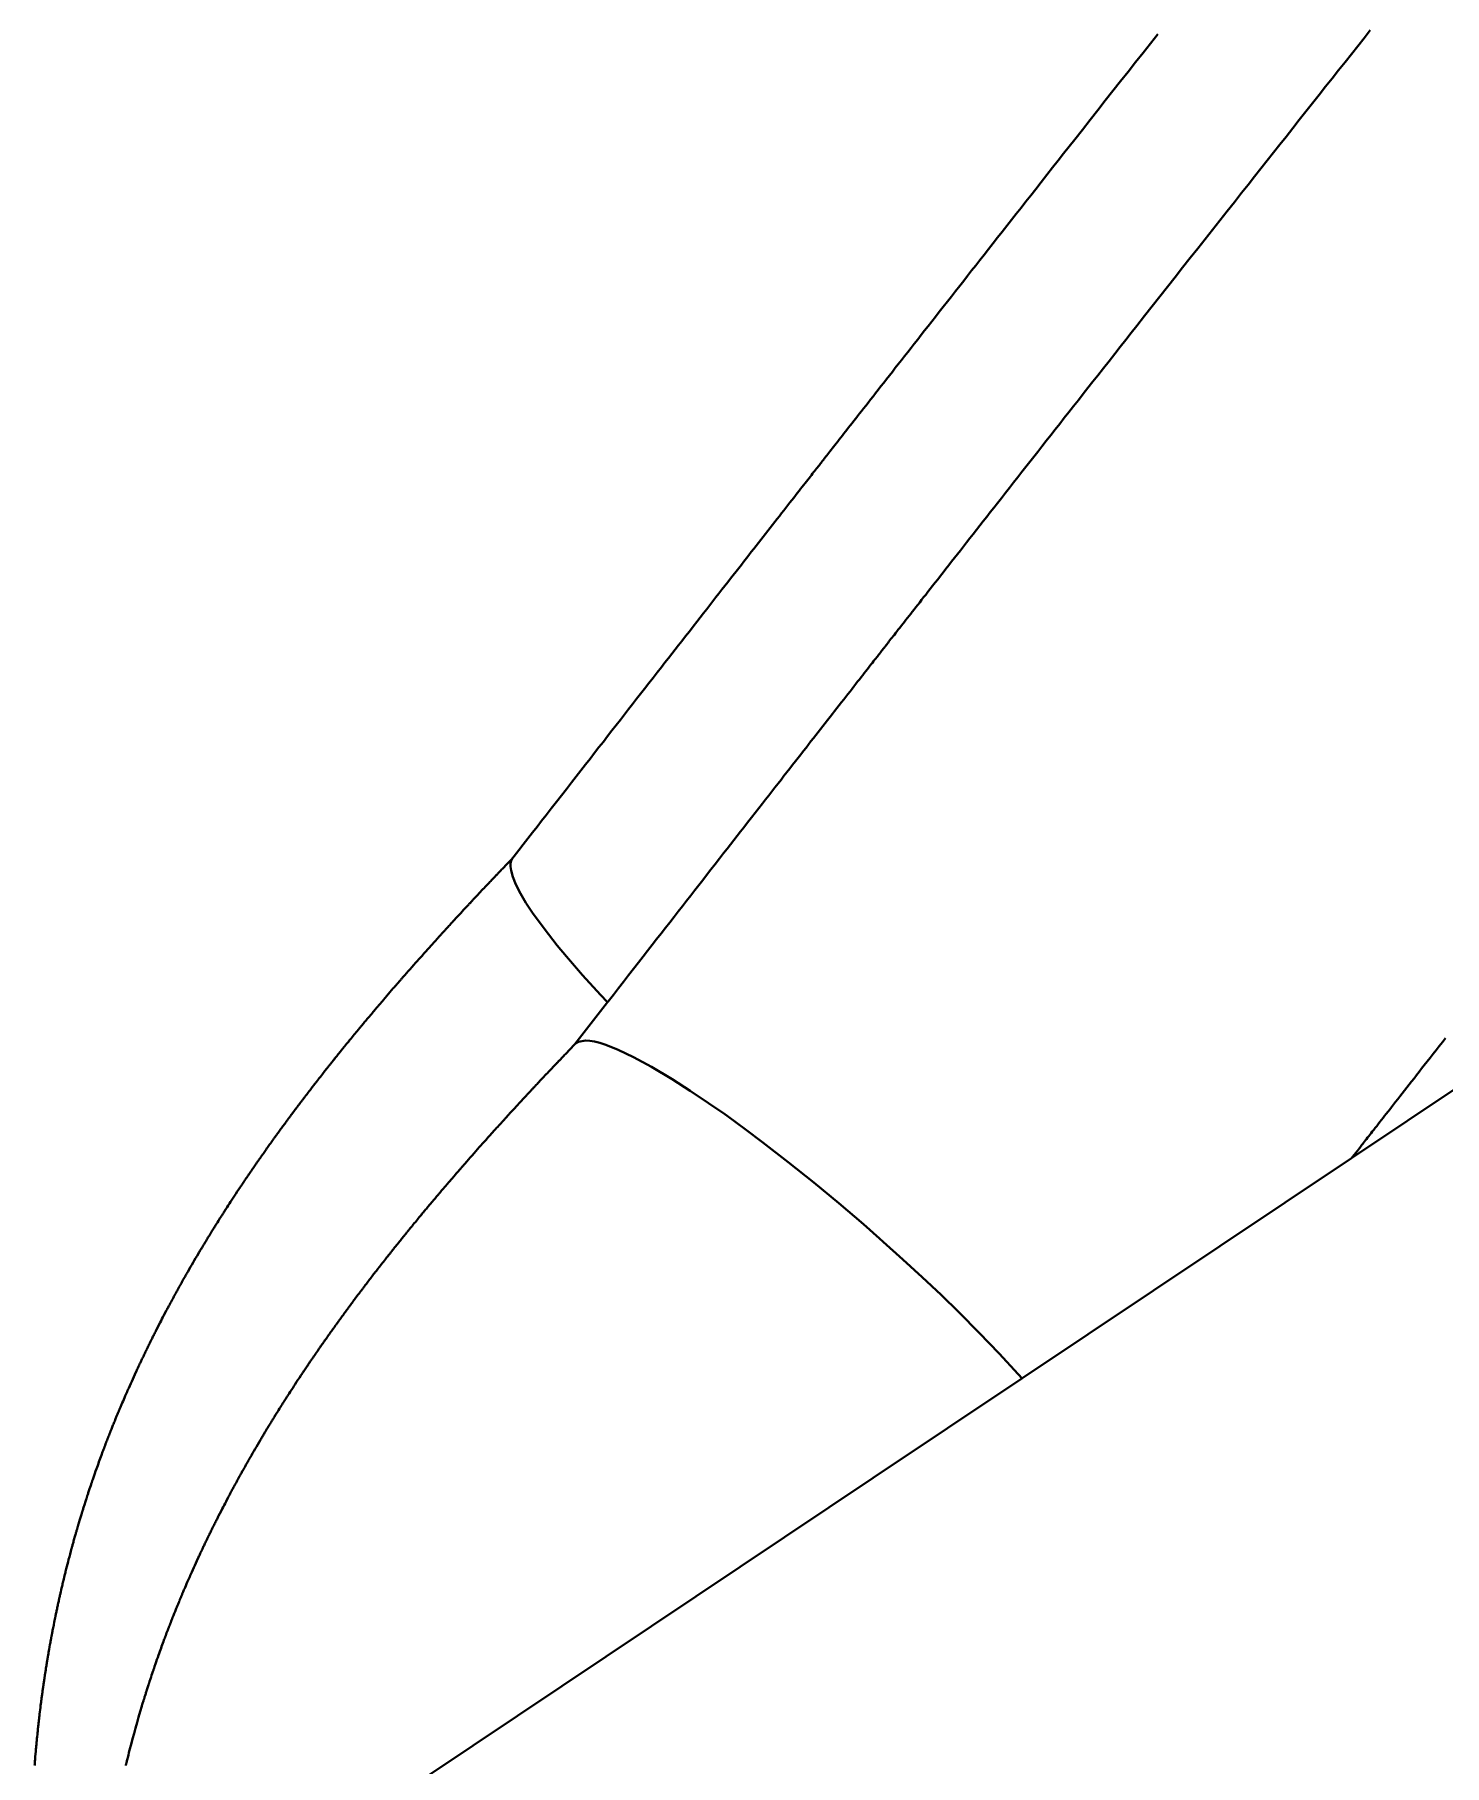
# Model space of a CAD drawing. Header units: millimetres. Extents: x 15 to 415, y 5 to 292.
# Drawn here: x 296.33 to 302.01, y 234.67 to 241.64 of the extents above; entities that cross this region are included whole.
import ezdxf

# ---------------------------------------------------------------- set-up
doc = ezdxf.new("R2010")
doc.units = ezdxf.units.MM
doc.layers.add('Geometries', color=7, linetype='Continuous')

msp = doc.modelspace()

# ---------------------------------------------------------------- linework, layer by layer
at = {"layer": 'Geometries', "linetype": 'Continuous', "lineweight": 40}
for p, q in [((298.2529, 238.3247), (298.2516, 238.3228)), ((298.253, 238.3247), (298.2532, 238.325)), ((298.2541, 238.3262), (298.2532, 238.325)), ((298.636, 237.7457), (298.5042, 237.5764)), ((298.5056, 237.5775), (298.5031, 237.575)), ((298.5032, 237.575), (298.5042, 237.5764)), ((298.509, 237.5806), (298.5055, 237.5774)), ((302.0809, 237.4178), (301.6319, 237.1175)), ((301.6319, 237.1175), (301.6535, 237.1452)), ((301.6319, 237.1175), (300.3042, 236.2299)), ((300.3042, 236.2299), (299.7055, 235.8296)), ((297.1062, 234.0917), (299.7055, 235.8296))]:
    msp.add_line(p, q, dxfattribs=at)
at = {"layer": 'Geometries', "linetype": 'Continuous', "lineweight": 40, "flags": 128}
for points in [[(301.7071, 241.6595), (301.6819, 241.6278), (301.6566, 241.5959), (301.6311, 241.5637), (301.6054, 241.5313), (301.5795, 241.4987), (301.5534, 241.4658), (301.5272, 241.4326), (301.5007, 241.3992), (301.4741, 241.3656), (301.4477, 241.3323), (301.4212, 241.2988), (301.3945, 241.265), (301.3676, 241.231), (301.3425, 241.1993), (301.3172, 241.1673), (301.2918, 241.1352), (301.2662, 241.1028), (301.2405, 241.0703), (301.2146, 241.0375), (301.1885, 241.0044), (301.1596, 240.9679), (301.1305, 240.931), (301.1012, 240.8939), (301.0717, 240.8565), (301.0419, 240.8188), (301.012, 240.7808), (300.9818, 240.7426), (300.9515, 240.704), (300.9209, 240.6652), (300.8901, 240.6261), (300.8596, 240.5874), (300.8289, 240.5485), (300.798, 240.5092), (300.7669, 240.4697), (300.7446, 240.4414), (300.7222, 240.4129), (300.6999, 240.3845), (300.6778, 240.3565), (300.6549, 240.3273), (300.6322, 240.2985), (300.6097, 240.2699), (300.5899, 240.2447), (300.5702, 240.2197), (300.5508, 240.1949), (300.5315, 240.1704), (300.5124, 240.1461), (300.4936, 240.1221), (300.4749, 240.0983), (300.4564, 240.0748), (300.4381, 240.0516), (300.4201, 240.0285), (300.4022, 240.0058), (300.3846, 239.9833), (300.3681, 239.9623), (300.3518, 239.9416), (300.3357, 239.9211), (300.3198, 239.9009), (300.3041, 239.8808), (300.2872, 239.8592), (300.2705, 239.8379), (300.254, 239.8169), (300.2377, 239.7962), (300.2217, 239.7757), (300.2059, 239.7556), (300.1912, 239.7369), (300.1767, 239.7184), (300.1625, 239.7003), (300.1485, 239.6824), (300.1346, 239.6647), (300.121, 239.6474), (300.1077, 239.6303), (300.0945, 239.6135), (300.0815, 239.597), (300.0688, 239.5807), (300.0565, 239.565), (300.0444, 239.5496), (300.0326, 239.5345), (300.021, 239.5196), (300.0093, 239.5048), (299.9979, 239.4902), (299.9867, 239.476), (299.9758, 239.462), (299.9651, 239.4483), (299.9548, 239.4351), (299.9447, 239.4223), (299.9348, 239.4097), (299.9252, 239.3974), (299.9168, 239.3866), (299.9085, 239.3761), (299.9005, 239.3658), (299.8926, 239.3557), (299.8849, 239.3459), (299.8774, 239.3363), (299.8701, 239.327), (299.8629, 239.3178), (299.8563, 239.3094), (299.8498, 239.3011), (299.8435, 239.2931), (299.8374, 239.2852), (299.8315, 239.2776), (299.8257, 239.2702), (299.819, 239.2618), (299.8127, 239.2536), (299.8065, 239.2457), (299.8006, 239.2382), (299.7955, 239.2317), (299.7906, 239.2254), (299.7859, 239.2194), (299.7814, 239.2136), (299.777, 239.2081), (299.7729, 239.2028), (299.7689, 239.1977), (299.7652, 239.1929), (299.7625, 239.1894), (299.7599, 239.1861), (299.7574, 239.183), (299.755, 239.1799), (299.7527, 239.177), (299.7505, 239.1742), (299.7483, 239.1713), (299.7458, 239.1682), (299.7432, 239.1648), (299.7404, 239.1612), (299.7374, 239.1574), (299.7342, 239.1533), (299.7308, 239.149), (299.7273, 239.1444), (299.7235, 239.1396), (299.7196, 239.1346), (299.7155, 239.1294), (299.7113, 239.124), (299.7069, 239.1184), (299.7023, 239.1125), (299.6973, 239.1061), (299.6921, 239.0995), (299.6867, 239.0926), (299.6812, 239.0855), (299.6754, 239.0781), (299.6694, 239.0704), (299.6632, 239.0625), (299.6568, 239.0543), (299.6499, 239.0455), (299.6428, 239.0364), (299.6354, 239.027), (299.6279, 239.0173), (299.6201, 239.0073), (299.6121, 238.9971), (299.6038, 238.9865), (299.5953, 238.9757), (299.5867, 238.9646), (299.5777, 238.9532), (299.5686, 238.9415), (299.5592, 238.9295), (299.5502, 238.9179), (299.541, 238.9061), (299.5315, 238.894), (299.5219, 238.8817), (299.512, 238.8691), (299.5029, 238.8574), (299.4936, 238.8455), (299.4841, 238.8334), (299.4745, 238.8211), (299.4647, 238.8085), (299.4549, 238.796), (299.445, 238.7833), (299.4349, 238.7703), (299.4246, 238.7571), (299.4139, 238.7435), (299.4031, 238.7296), (299.3921, 238.7155), (299.3809, 238.7012), (299.3695, 238.6866), (299.358, 238.6718), (299.3462, 238.6568), (299.3344, 238.6416), (299.3223, 238.6261), (299.31, 238.6104), (299.2976, 238.5945), (299.285, 238.5783), (299.2722, 238.5619), (299.2592, 238.5453), (299.2447, 238.5267), (299.23, 238.5079), (299.2151, 238.4888), (299.1999, 238.4693), (299.1846, 238.4496), (299.1714, 238.4327), (299.158, 238.4156), (299.1445, 238.3983), (299.1308, 238.3807), (299.117, 238.363), (299.103, 238.345), (299.0862, 238.3236), (299.0693, 238.3018), (299.0521, 238.2798), (299.0347, 238.2575), (299.019, 238.2373), (299.003, 238.2169), (298.9869, 238.1962), (298.9706, 238.1753), (298.9541, 238.1541), (298.9374, 238.1327), (298.9205, 238.111), (298.9035, 238.0891), (298.8862, 238.067), (298.8688, 238.0446), (298.8511, 238.0219), (298.8333, 237.999), (298.8153, 237.9759), (298.797, 237.9525), (298.7786, 237.9288), (298.76, 237.9049), (298.7402, 237.8796), (298.7203, 237.8539), (298.7001, 237.828), (298.6797, 237.8018), (298.6591, 237.7754), (298.6383, 237.7486), (298.636, 237.7457)], [(300.8512, 241.6439), (300.8217, 241.6065), (300.7919, 241.5688), (300.762, 241.5308), (300.7318, 241.4926), (300.7015, 241.454), (300.6709, 241.4152), (300.6401, 241.3761), (300.6096, 241.3374), (300.5789, 241.2985), (300.548, 241.2592), (300.5169, 241.2197), (300.4946, 241.1914), (300.4722, 241.1629), (300.4499, 241.1345), (300.4278, 241.1065), (300.4049, 241.0773), (300.3822, 241.0485), (300.3597, 241.0199), (300.3399, 240.9947), (300.3202, 240.9697), (300.3008, 240.9449), (300.2815, 240.9204), (300.2624, 240.8961), (300.2436, 240.8721), (300.2249, 240.8483), (300.2064, 240.8248), (300.1881, 240.8016), (300.1701, 240.7785), (300.1522, 240.7558), (300.1346, 240.7333), (300.1181, 240.7123), (300.1018, 240.6916), (300.0857, 240.6711), (300.0698, 240.6509), (300.0541, 240.6308), (300.0372, 240.6092), (300.0205, 240.5879), (300.004, 240.5669), (299.9877, 240.5462), (299.9717, 240.5257), (299.9559, 240.5056), (299.9412, 240.4869), (299.9267, 240.4684), (299.9125, 240.4503), (299.8985, 240.4324), (299.8846, 240.4147), (299.871, 240.3974), (299.8577, 240.3803), (299.8445, 240.3635), (299.8315, 240.347), (299.8188, 240.3307), (299.8065, 240.315), (299.7944, 240.2996), (299.7826, 240.2845), (299.771, 240.2696), (299.7593, 240.2548), (299.7479, 240.2402), (299.7367, 240.226), (299.7258, 240.212), (299.7151, 240.1983), (299.7048, 240.1851), (299.6947, 240.1723), (299.6848, 240.1597), (299.6752, 240.1474), (299.6668, 240.1366), (299.6585, 240.1261), (299.6505, 240.1158), (299.6426, 240.1057), (299.6349, 240.0959), (299.6274, 240.0863), (299.6201, 240.077), (299.6129, 240.0678), (299.6063, 240.0594), (299.5998, 240.0511), (299.5935, 240.0431), (299.5874, 240.0352), (299.5815, 240.0276), (299.5757, 240.0202), (299.569, 240.0118), (299.5627, 240.0036), (299.5565, 239.9957), (299.5506, 239.9882), (299.5455, 239.9817), (299.5406, 239.9754), (299.5359, 239.9694), (299.5314, 239.9636), (299.527, 239.9581), (299.5229, 239.9528), (299.5189, 239.9477), (299.5152, 239.9429), (299.5125, 239.9394), (299.5099, 239.9361), (299.5074, 239.933), (299.505, 239.9299), (299.5027, 239.927), (299.5005, 239.9242), (299.4983, 239.9213), (299.4958, 239.9182), (299.4932, 239.9148), (299.4904, 239.9112), (299.4874, 239.9074), (299.4842, 239.9033), (299.4808, 239.899), (299.4773, 239.8944), (299.4735, 239.8896), (299.4696, 239.8846), (299.4655, 239.8794), (299.4613, 239.874), (299.4569, 239.8684), (299.4523, 239.8625), (299.4473, 239.8561), (299.4421, 239.8495), (299.4367, 239.8426), (299.4312, 239.8355), (299.4254, 239.8281), (299.4194, 239.8204), (299.4132, 239.8125), (299.4068, 239.8043), (299.3999, 239.7955), (299.3928, 239.7864), (299.3854, 239.777), (299.3779, 239.7673), (299.3701, 239.7573), (299.3621, 239.7471), (299.3538, 239.7365), (299.3453, 239.7257), (299.3367, 239.7146), (299.3277, 239.7032), (299.3186, 239.6915), (299.3092, 239.6795), (299.3002, 239.6679), (299.291, 239.6561), (299.2815, 239.644), (299.2719, 239.6317), (299.262, 239.6191), (299.2529, 239.6074), (299.2436, 239.5955), (299.2341, 239.5834), (299.2245, 239.5711), (299.2147, 239.5585), (299.2049, 239.546), (299.195, 239.5333), (299.1849, 239.5203), (299.1746, 239.5071), (299.1639, 239.4935), (299.1531, 239.4796), (299.1421, 239.4655), (299.1309, 239.4512), (299.1195, 239.4366), (299.108, 239.4218), (299.0962, 239.4068), (299.0844, 239.3916), (299.0723, 239.3761), (299.06, 239.3604), (299.0476, 239.3445), (299.035, 239.3283), (299.0222, 239.3119), (299.0092, 239.2953), (298.9947, 239.2767), (298.98, 239.2579), (298.9651, 239.2388), (298.9499, 239.2193), (298.9346, 239.1996), (298.9214, 239.1827), (298.908, 239.1656), (298.8945, 239.1483), (298.8808, 239.1307), (298.867, 239.113), (298.853, 239.095), (298.8362, 239.0736), (298.8193, 239.0518), (298.8021, 239.0298), (298.7847, 239.0075), (298.769, 238.9873), (298.753, 238.9669), (298.7369, 238.9462), (298.7206, 238.9253), (298.7041, 238.9041), (298.6874, 238.8827), (298.6705, 238.861), (298.6535, 238.8391), (298.6362, 238.817), (298.6188, 238.7946), (298.6011, 238.7719), (298.5833, 238.749), (298.5653, 238.7259), (298.547, 238.7025), (298.5286, 238.6788), (298.51, 238.6549), (298.4902, 238.6296), (298.4703, 238.6039), (298.4501, 238.578), (298.4297, 238.5518), (298.4091, 238.5254), (298.3883, 238.4986), (298.3703, 238.4755), (298.3521, 238.4521), (298.3338, 238.4286), (298.3153, 238.4048), (298.2966, 238.3808), (298.2781, 238.3571), (298.2595, 238.3331), (298.2541, 238.3262)], [(298.2531, 238.325), (298.2515, 238.3232), (298.2461, 238.3177), (298.241, 238.3123), (298.2363, 238.3075), (298.232, 238.303), (298.2278, 238.2986), (298.2239, 238.2946), (298.2202, 238.2907), (298.2163, 238.2867), (298.2127, 238.2829), (298.2092, 238.2792), (298.2059, 238.2758), (298.2028, 238.2725), (298.1999, 238.2695), (298.1971, 238.2666), (298.1945, 238.2639), (298.192, 238.2612), (298.1896, 238.2588), (298.1875, 238.2565), (298.1863, 238.2553), (298.1852, 238.2541), (298.184, 238.2528), (298.1826, 238.2513), (298.1807, 238.2494), (298.1787, 238.2472), (298.1764, 238.2449), (298.174, 238.2423), (298.1713, 238.2395), (298.1685, 238.2365), (298.1654, 238.2333), (298.1622, 238.2299), (298.1589, 238.2264), (298.1554, 238.2227), (298.1518, 238.2189), (298.1481, 238.215), (298.1435, 238.2101), (298.1388, 238.2051), (298.1339, 238.2), (298.1288, 238.1946), (298.1239, 238.1893), (298.1187, 238.1839), (298.1135, 238.1782), (298.1103, 238.1749), (298.1073, 238.1717), (298.1045, 238.1687), (298.1019, 238.1659), (298.0989, 238.1627), (298.0962, 238.1598), (298.0938, 238.1572), (298.0915, 238.1548), (298.0895, 238.1527), (298.0878, 238.1508), (298.0867, 238.1497), (298.0858, 238.1486), (298.0847, 238.1475), (298.0834, 238.1461), (298.0819, 238.1445), (298.0802, 238.1427), (298.0784, 238.1408), (298.0764, 238.1386), (298.0742, 238.1362), (298.0718, 238.1336), (298.0692, 238.1308), (298.0665, 238.128), (298.0639, 238.1252), (298.0614, 238.1225), (298.0589, 238.1197), (298.0564, 238.1171), (298.0505, 238.1107), (298.0448, 238.1046), (298.0393, 238.0987), (298.034, 238.0929), (298.0289, 238.0874), (298.024, 238.0821), (298.0203, 238.078), (298.0167, 238.0741), (298.0132, 238.0703), (298.0098, 238.0666), (298.0066, 238.0631), (298.0036, 238.0598), (298.0001, 238.0561), (297.997, 238.0526), (297.9941, 238.0495), (297.9914, 238.0466), (297.989, 238.0439), (297.9873, 238.0421), (297.9858, 238.0404), (297.9844, 238.0389), (297.9832, 238.0375), (297.9821, 238.0363), (297.9813, 238.0354), (297.9803, 238.0343), (297.979, 238.033), (297.9776, 238.0315), (297.976, 238.0297), (297.9743, 238.0278), (297.9723, 238.0256), (297.9702, 238.0233), (297.9678, 238.0207), (297.9656, 238.0182), (297.9632, 238.0156), (297.9606, 238.0128), (297.9581, 238.01), (297.9556, 238.0072), (297.9531, 238.0045), (297.9507, 238.0018), (297.9483, 237.9992), (297.9437, 237.994), (297.9392, 237.9891), (297.9349, 237.9843), (297.9308, 237.9798), (297.9269, 237.9755), (297.9232, 237.9714), (297.9196, 237.9674), (297.9118, 237.9587), (297.9041, 237.9501), (297.8965, 237.9416), (297.8887, 237.9328), (297.8824, 237.9258), (297.8759, 237.9185), (297.8692, 237.911), (297.8624, 237.9033), (297.8553, 237.8953), (297.8481, 237.8871), (297.8406, 237.8786), (297.8329, 237.8699), (297.826, 237.862), (297.8189, 237.8539), (297.816, 237.8506), (297.8133, 237.8475), (297.8107, 237.8445), (297.8083, 237.8418), (297.8062, 237.8394), (297.8042, 237.8371), (297.8024, 237.835), (297.8008, 237.8332), (297.7993, 237.8315), (297.7981, 237.8301), (297.797, 237.8289), (297.796, 237.8277), (297.7949, 237.8264), (297.7936, 237.8249), (297.7921, 237.8232), (297.7901, 237.8209), (297.7879, 237.8184), (297.7855, 237.8155), (297.7828, 237.8125), (297.7797, 237.809), (297.7765, 237.8052), (297.7731, 237.8013), (297.7597, 237.7858), (297.7465, 237.7704), (297.7334, 237.7551), (297.7291, 237.75), (297.725, 237.7453), (297.7211, 237.7407), (297.7175, 237.7365), (297.7141, 237.7325), (297.7116, 237.7295), (297.7092, 237.7267), (297.7069, 237.724), (297.7047, 237.7214), (297.7024, 237.7187), (297.6993, 237.715), (297.696, 237.7111), (297.6925, 237.7069), (297.6887, 237.7025), (297.6848, 237.6979), (297.6809, 237.6932), (297.6769, 237.6884), (297.674, 237.685), (297.671, 237.6815), (297.6681, 237.6779), (297.6651, 237.6743), (297.6621, 237.6707), (297.659, 237.6671), (297.6561, 237.6636), (297.6531, 237.66), (297.6503, 237.6566), (297.6476, 237.6534), (297.6452, 237.6505), (297.6429, 237.6478), (297.6408, 237.6452), (297.6386, 237.6426), (297.6363, 237.6397), (297.6338, 237.6368), (297.6312, 237.6336), (297.6276, 237.6293), (297.6238, 237.6247), (297.6199, 237.6199), (297.6159, 237.6151), (297.6118, 237.6102), (297.6076, 237.605), (297.6032, 237.5996), (297.6008, 237.5968), (297.5984, 237.5938), (297.596, 237.5908), (297.5935, 237.5878), (297.5911, 237.5848), (297.5888, 237.582), (297.5862, 237.5789), (297.5839, 237.576), (297.5817, 237.5734), (297.5798, 237.571), (297.5781, 237.5689), (297.5767, 237.5671), (297.5754, 237.5656), (297.5744, 237.5643), (297.5733, 237.563), (297.5717, 237.561), (297.5698, 237.5587), (297.5678, 237.5562), (297.5655, 237.5534), (297.563, 237.5503), (297.5604, 237.547), (297.5577, 237.5436), (297.5548, 237.5401), (297.5517, 237.5363), (297.5485, 237.5323), (297.5451, 237.5281), (297.5429, 237.5253), (297.5407, 237.5225), (297.5383, 237.5196), (297.5359, 237.5166), (297.5334, 237.5135), (297.5309, 237.5103), (297.5283, 237.5071), (297.5258, 237.5039), (297.5238, 237.5013), (297.5219, 237.499), (297.5202, 237.4968), (297.5187, 237.4949), (297.5173, 237.4933), (297.5162, 237.4918), (297.5152, 237.4906), (297.5136, 237.4886), (297.5118, 237.4863), (297.5099, 237.4839), (297.5078, 237.4812), (297.5055, 237.4783), (297.503, 237.4752), (297.5004, 237.4719), (297.4977, 237.4685), (297.4948, 237.4648), (297.4912, 237.4602), (297.4875, 237.4555), (297.4836, 237.4505), (297.4795, 237.4453), (297.4752, 237.4398), (297.4708, 237.4342), (297.4687, 237.4314), (297.4665, 237.4287), (297.4646, 237.4261), (297.4628, 237.4238), (297.4611, 237.4217), (297.4597, 237.4199), (297.4584, 237.4182), (297.4573, 237.4167), (297.4563, 237.4155), (297.4551, 237.4139), (297.4538, 237.4122), (297.4524, 237.4104), (297.4509, 237.4085), (297.4493, 237.4064), (297.4467, 237.4031), (297.444, 237.3995), (297.441, 237.3957), (297.4378, 237.3915), (297.4344, 237.3871), (297.4308, 237.3824), (297.4276, 237.3783), (297.4243, 237.374), (297.4208, 237.3694), (297.4172, 237.3647), (297.4149, 237.3616), (297.4125, 237.3585), (297.41, 237.3553), (297.4077, 237.3522), (297.4055, 237.3493), (297.4036, 237.3467), (297.4017, 237.3443), (297.4001, 237.3422), (297.3986, 237.3402), (297.3974, 237.3385), (297.3962, 237.337), (297.3949, 237.3353), (297.3935, 237.3334), (297.392, 237.3315), (297.39, 237.3288), (297.3878, 237.3259), (297.3855, 237.3228), (297.3831, 237.3196), (297.3806, 237.3163), (297.3782, 237.3131), (297.3726, 237.3057), (297.3672, 237.2984), (297.3646, 237.2949), (297.362, 237.2914), (297.3596, 237.2882), (297.3574, 237.2853), (297.3562, 237.2835), (297.3549, 237.2819), (297.3538, 237.2803), (297.3527, 237.2789), (297.3516, 237.2774), (297.3503, 237.2756), (297.3488, 237.2736), (297.3471, 237.2713), (297.3453, 237.2689), (297.3433, 237.2662), (297.3412, 237.2633), (297.3385, 237.2596), (297.3358, 237.256), (297.3332, 237.2525), (297.3307, 237.249), (297.3272, 237.2443), (297.3239, 237.2397), (297.3207, 237.2354), (297.3177, 237.2313), (297.3148, 237.2273), (297.312, 237.2234), (297.3093, 237.2196), (297.3067, 237.2161), (297.3044, 237.2129), (297.3022, 237.2099), (297.3002, 237.2071), (297.2991, 237.2056), (297.2981, 237.2042), (297.2971, 237.2028), (297.2962, 237.2015), (297.2951, 237.2001), (297.2939, 237.1984), (297.2926, 237.1965), (297.291, 237.1943), (297.2894, 237.1922), (297.2878, 237.1898), (297.2859, 237.1873), (297.284, 237.1846), (297.2821, 237.1819), (297.2785, 237.1769), (297.2751, 237.1721), (297.2722, 237.168), (297.2694, 237.1642), (297.2668, 237.1605), (297.2643, 237.157), (297.2612, 237.1526), (297.2583, 237.1484), (297.2554, 237.1443), (297.2526, 237.1404), (297.2499, 237.1365), (297.248, 237.1338), (297.2459, 237.1309), (297.2438, 237.1279), (297.2415, 237.1246), (297.2391, 237.1212), (297.2366, 237.1176), (297.2342, 237.1142), (297.2319, 237.1109), (297.2298, 237.1078), (297.2277, 237.1049), (297.2258, 237.1022), (297.2239, 237.0994), (297.2223, 237.0971), (297.2206, 237.0947), (297.2188, 237.092), (297.2169, 237.0893), (297.2149, 237.0864), (297.2128, 237.0834), (297.2113, 237.0811), (297.2098, 237.079), (297.2086, 237.0772), (297.2074, 237.0755), (297.2065, 237.0741), (297.2053, 237.0725), (297.2042, 237.0709), (297.2032, 237.0694), (297.2017, 237.0673), (297.2001, 237.0649), (297.1984, 237.0624), (297.1965, 237.0596), (297.1949, 237.0573), (297.1933, 237.0549), (297.1915, 237.0523), (297.1896, 237.0495), (297.1876, 237.0465), (297.1855, 237.0434), (297.1832, 237.0401), (297.1808, 237.0365), (297.1783, 237.0328), (297.1759, 237.0292), (297.1733, 237.0254), (297.1706, 237.0214), (297.168, 237.0176), (297.1656, 237.0139), (297.1634, 237.0106), (297.1613, 237.0074), (297.1593, 237.0045), (297.1575, 237.0018), (297.1511, 236.9922), (297.1448, 236.9827), (297.1393, 236.9743), (297.1338, 236.966), (297.1283, 236.9576), (297.1226, 236.9489), (297.1179, 236.9417), (297.1131, 236.9343), (297.1083, 236.9269), (297.1035, 236.9194), (297.0986, 236.9119), (297.0966, 236.9087), (297.0947, 236.9058), (297.093, 236.903), (297.0913, 236.9005), (297.0899, 236.8982), (297.0888, 236.8965), (297.0877, 236.8948), (297.0864, 236.8928), (297.085, 236.8906), (297.0835, 236.8883), (297.0816, 236.8853), (297.0796, 236.8821), (297.0774, 236.8787), (297.0752, 236.8752), (297.0719, 236.8698), (297.0686, 236.8646), (297.0648, 236.8586), (297.0611, 236.8527), (297.0575, 236.847), (297.0554, 236.8436), (297.0534, 236.8403), (297.0515, 236.8373), (297.0497, 236.8344), (297.048, 236.8317), (297.046, 236.8284), (297.0441, 236.8255), (297.0425, 236.8228), (297.0414, 236.8211), (297.0404, 236.8194), (297.0393, 236.8175), (297.038, 236.8156), (297.0367, 236.8134), (297.0354, 236.8112), (297.0339, 236.8089), (297.0324, 236.8063), (297.0307, 236.8036), (297.0288, 236.8005), (297.0268, 236.7973), (297.0247, 236.7937), (297.0224, 236.79), (297.0208, 236.7875), (297.0193, 236.7849), (297.0176, 236.7822), (297.016, 236.7795), (297.0145, 236.7769), (297.0127, 236.7741), (297.0111, 236.7714), (297.0097, 236.7691), (297.0084, 236.7669), (297.0073, 236.765), (297.0063, 236.7633), (297.0046, 236.7606), (297.0028, 236.7576), (297.0009, 236.7543), (296.9989, 236.7511), (296.9969, 236.7476), (296.9947, 236.744), (296.9926, 236.7404), (296.9904, 236.7369), (296.9883, 236.7333), (296.9827, 236.7238), (296.9772, 236.7144), (296.9718, 236.7053), (296.9667, 236.6965), (296.9617, 236.6879), (296.9567, 236.6792), (296.9516, 236.6704), (296.9465, 236.6615), (296.9447, 236.6584), (296.9429, 236.6552), (296.941, 236.6519), (296.9389, 236.6483), (296.9368, 236.6445), (296.9346, 236.6406), (296.9322, 236.6364), (296.9298, 236.6322), (296.9276, 236.6282), (296.9248, 236.6233), (296.9221, 236.6186), (296.9197, 236.6142), (296.9174, 236.6101), (296.9152, 236.6062), (296.9132, 236.6026), (296.9114, 236.5993), (296.9097, 236.5962), (296.908, 236.5933), (296.907, 236.5915), (296.9061, 236.5898), (296.9052, 236.5881), (296.9043, 236.5866), (296.9035, 236.5852), (296.9027, 236.5836), (296.9015, 236.5815), (296.9002, 236.5791), (296.8987, 236.5764), (296.8971, 236.5734), (296.8948, 236.5692), (296.8924, 236.5648), (296.8899, 236.5604), (296.8875, 236.5558), (296.885, 236.5512), (296.8824, 236.5465), (296.8799, 236.5418), (296.878, 236.5384), (296.8764, 236.5353), (296.8748, 236.5325), (296.8735, 236.5299), (296.8725, 236.5281), (296.8716, 236.5264), (296.8706, 236.5246), (296.8695, 236.5226), (296.868, 236.5196), (296.8663, 236.5165), (296.8644, 236.513), (296.8625, 236.5093), (296.8605, 236.5056), (296.8586, 236.5019), (296.8495, 236.4847), (296.8455, 236.4771), (296.8417, 236.4697), (296.838, 236.4625), (296.8343, 236.4555), (296.8296, 236.4463), (296.8247, 236.4369), (296.8199, 236.4273), (296.8182, 236.4241), (296.8166, 236.4208), (296.8149, 236.4175), (296.8132, 236.4141), (296.8113, 236.4104), (296.8094, 236.4065), (296.8072, 236.4023), (296.8054, 236.3985), (296.8035, 236.3948), (296.8017, 236.3912), (296.8, 236.3877), (296.7983, 236.3844), (296.7967, 236.3812), (296.7944, 236.3764), (296.7922, 236.372), (296.7902, 236.3679), (296.7882, 236.3639), (296.7864, 236.3602), (296.7847, 236.3567), (296.7831, 236.3534), (296.7816, 236.3505), (296.7808, 236.3488), (296.78, 236.3472), (296.7793, 236.3456), (296.7784, 236.3438), (296.7774, 236.3418), (296.7763, 236.3396), (296.7752, 236.3371), (296.7739, 236.3345), (296.7721, 236.3309), (296.7703, 236.3271), (296.7685, 236.3232), (296.7666, 236.3192), (296.7646, 236.3151), (296.7629, 236.3116), (296.7612, 236.3079), (296.7594, 236.3042), (296.7577, 236.3007), (296.7562, 236.2974), (296.7548, 236.2944), (296.7535, 236.2917), (296.7526, 236.2898), (296.7518, 236.288), (296.751, 236.2863), (296.7501, 236.2845), (296.7492, 236.2826), (296.7482, 236.2805), (296.7472, 236.2783), (296.7457, 236.275), (296.744, 236.2715), (296.7423, 236.2678), (296.7406, 236.2641), (296.7389, 236.2604), (296.7323, 236.246), (296.7279, 236.2364), (296.7237, 236.2272), (296.7196, 236.2182), (296.7157, 236.2094), (296.7117, 236.2006), (296.7078, 236.1917), (296.7055, 236.1866), (296.7033, 236.1815), (296.701, 236.1763), (296.6987, 236.171), (296.6963, 236.1655), (296.6937, 236.1597), (296.6907, 236.1526), (296.6877, 236.1457), (296.6848, 236.1389), (296.6819, 236.1323), (296.6803, 236.1286), (296.6788, 236.1249), (296.6773, 236.1214), (296.6759, 236.1181), (296.6746, 236.1151), (296.6734, 236.1123), (296.6723, 236.1097), (296.6712, 236.1071), (296.6703, 236.1048), (296.6694, 236.1027), (296.6684, 236.1004), (296.6674, 236.0979), (296.6664, 236.0955), (296.6653, 236.0929), (296.6641, 236.0901), (296.6629, 236.087), (296.6615, 236.0837), (296.6603, 236.0809), (296.6591, 236.078), (296.6578, 236.0748), (296.6565, 236.0716), (296.6551, 236.0682), (296.6531, 236.0633), (296.6512, 236.0586), (296.6494, 236.0542), (296.6477, 236.0501), (296.6461, 236.0459), (296.6444, 236.0419), (296.6412, 236.0338), (296.6379, 236.0257), (296.6346, 236.0173), (296.6326, 236.0122), (296.6306, 236.0071), (296.6286, 236.0021), (296.6268, 235.9973), (296.6247, 235.9922), (296.6228, 235.9872), (296.6209, 235.9822), (296.6189, 235.9771), (296.6169, 235.9718), (296.6148, 235.9663), (296.6127, 235.9608), (296.6105, 235.9551), (296.6085, 235.9499), (296.6066, 235.9446), (296.6046, 235.9395), (296.6028, 235.9347), (296.6011, 235.93), (296.5994, 235.9256), (296.5978, 235.921), (296.5953, 235.9144), (296.5928, 235.9076), (296.5903, 235.9008), (296.5879, 235.8939), (296.5854, 235.8872), (296.5829, 235.8803), (296.5804, 235.8731), (296.5778, 235.8658), (296.5746, 235.8568), (296.5715, 235.8479), (296.5684, 235.8391), (296.567, 235.835), (296.5656, 235.831), (296.5643, 235.8272), (296.563, 235.8236), (296.5619, 235.8204), (296.5611, 235.818), (296.5604, 235.8158), (296.5596, 235.8136), (296.5588, 235.8112), (296.5579, 235.8085), (296.5569, 235.8057), (296.5559, 235.8027), (296.5548, 235.7995), (296.5525, 235.7925), (296.5501, 235.7852), (296.5476, 235.7778), (296.5464, 235.774), (296.5451, 235.7702), (296.5439, 235.7666), (296.5428, 235.7632), (296.5418, 235.7601), (296.5409, 235.7573), (296.5402, 235.7553), (296.5396, 235.7534), (296.539, 235.7516), (296.5384, 235.7497), (296.5378, 235.7478), (296.5371, 235.7457), (296.536, 235.7422), (296.5348, 235.7385), (296.5335, 235.7346), (296.5322, 235.7303), (296.5308, 235.7258), (296.5293, 235.7211), (296.5282, 235.7177), (296.5271, 235.7142), (296.526, 235.7106), (296.5248, 235.707), (296.5238, 235.7036), (296.5228, 235.7004), (296.5219, 235.6976), (296.5212, 235.6953), (296.5206, 235.6932), (296.52, 235.6914), (296.5195, 235.6896), (296.5189, 235.6878), (296.5183, 235.6859), (296.5177, 235.684), (296.5171, 235.6819), (296.516, 235.6784), (296.5149, 235.6747), (296.5137, 235.6708), (296.5125, 235.6667), (296.5112, 235.6624), (296.5098, 235.6579), (296.5085, 235.6533), (296.507, 235.6486), (296.5056, 235.6437), (296.5047, 235.6408), (296.5039, 235.6381), (296.5032, 235.6357), (296.5026, 235.6335), (296.502, 235.6316), (296.5015, 235.63), (296.5009, 235.6277), (296.5002, 235.6254), (296.4995, 235.6229), (296.4987, 235.6202), (296.4979, 235.6173), (296.497, 235.6143), (296.4961, 235.6111), (296.4952, 235.608), (296.4943, 235.6048), (296.4933, 235.6013), (296.4922, 235.5975), (296.4911, 235.5935), (296.4899, 235.5893), (296.4886, 235.5849), (296.4873, 235.5803), (296.486, 235.5754), (296.4848, 235.5713), (296.4837, 235.5674), (296.4827, 235.5636), (296.4817, 235.5601), (296.4808, 235.5568), (296.48, 235.5538), (296.4792, 235.551), (296.4785, 235.5481), (296.4777, 235.5453), (296.4747, 235.534), (296.4717, 235.523), (296.4688, 235.512), (296.4659, 235.5009), (296.4636, 235.4919), (296.4612, 235.4827), (296.4588, 235.4732), (296.4563, 235.4635), (296.4538, 235.4534), (296.4527, 235.449), (296.4517, 235.4448), (296.4507, 235.4409), (296.4498, 235.4373), (296.449, 235.4339), (296.4484, 235.4315), (296.4478, 235.4292), (296.4473, 235.4268), (296.4466, 235.4242), (296.446, 235.4215), (296.445, 235.4175), (296.444, 235.4131), (296.4429, 235.4085), (296.4417, 235.4034), (296.4405, 235.3984), (296.4393, 235.3935), (296.4376, 235.3859), (296.4359, 235.3786), (296.4342, 235.3715), (296.4333, 235.3674), (296.4324, 235.3637), (296.4316, 235.3602), (296.4309, 235.357), (296.4303, 235.3541), (296.4298, 235.3522), (296.4294, 235.35), (296.4288, 235.3475), (296.4282, 235.3448), (296.4275, 235.3417), (296.4268, 235.3384), (296.4258, 235.3338), (296.4247, 235.3291), (296.4237, 235.3246), (296.4228, 235.3203), (296.4219, 235.316), (296.421, 235.312), (296.42, 235.3074), (296.4191, 235.303), (296.4182, 235.2988), (296.4174, 235.2949), (296.4164, 235.2904), (296.4156, 235.2864), (296.4148, 235.2826), (296.4141, 235.2792), (296.4134, 235.276), (296.4128, 235.2733), (296.4126, 235.2719), (296.4123, 235.2705), (296.4119, 235.2688), (296.4115, 235.2669), (296.4111, 235.2648), (296.4106, 235.2625), (296.41, 235.2595), (296.4094, 235.2563), (296.4087, 235.2529), (296.408, 235.2494), (296.4056, 235.2373), (296.4033, 235.2255), (296.4023, 235.2208), (296.4014, 235.2161), (296.4006, 235.2116), (296.3997, 235.2073), (296.399, 235.2034), (296.3983, 235.1999), (296.3977, 235.1967), (296.3972, 235.1939), (296.3967, 235.1914), (296.3964, 235.1898), (296.3961, 235.1881), (296.3957, 235.1861), (296.3953, 235.1839), (296.3949, 235.1815), (296.3944, 235.1788), (296.3939, 235.1759), (296.3931, 235.1716), (296.3923, 235.1672), (296.3914, 235.1627), (296.3906, 235.1581), (296.3889, 235.1488), (296.3872, 235.1391), (296.3866, 235.1352), (296.3859, 235.1313), (296.3852, 235.1276), (296.3846, 235.1242), (296.3841, 235.1208), (296.3835, 235.1177), (296.383, 235.1148), (296.3826, 235.1122), (296.3822, 235.11), (296.3819, 235.108), (296.3816, 235.1062), (296.3812, 235.104), (296.3808, 235.1017), (296.3804, 235.099), (296.3799, 235.096), (296.3792, 235.0918), (296.3785, 235.0874), (296.3777, 235.0829), (296.377, 235.0782), (296.3762, 235.0735), (296.3754, 235.0687), (296.3746, 235.0638), (296.374, 235.0599), (296.3734, 235.056), (296.3728, 235.052), (296.3722, 235.048), (296.3716, 235.0444), (296.3711, 235.041), (296.3706, 235.0379), (296.3702, 235.035), (296.3698, 235.0324), (296.3695, 235.0305), (296.3692, 235.0288), (296.369, 235.0272), (296.3688, 235.0258), (296.3685, 235.0243), (296.3683, 235.0225), (296.368, 235.0205), (296.3676, 235.0183), (296.3673, 235.0158), (296.3668, 235.0124), (296.3662, 235.0087), (296.3656, 235.0048), (296.3651, 235.001), (296.3643, 234.9953), (296.3635, 234.9899), (296.3629, 234.9854), (296.3623, 234.9812), (296.3617, 234.9772), (296.3612, 234.9734), (296.3606, 234.9691), (296.36, 234.9648), (296.3594, 234.9607), (296.3589, 234.9567), (296.3583, 234.9527), (296.3578, 234.9486), (296.3571, 234.9434), (296.3564, 234.9379), (296.3556, 234.9321), (296.3548, 234.9263), (296.3541, 234.9204), (296.3531, 234.9125), (296.3521, 234.9045), (296.3511, 234.8962), (296.35, 234.8872), (296.3489, 234.8779), (296.3484, 234.8742), (296.348, 234.8706), (296.3476, 234.8673), (296.3472, 234.8642), (296.3469, 234.8608), (296.3465, 234.8578), (296.3462, 234.8551), (296.3459, 234.8527), (296.3456, 234.8502), (296.3454, 234.8476), (296.3449, 234.8439), (296.3445, 234.8399), (296.344, 234.8355), (296.3435, 234.8309), (296.343, 234.8259), (296.3424, 234.8207), (296.3418, 234.8151), (296.3412, 234.8093), (296.3405, 234.8027), (296.3398, 234.7958), (296.3391, 234.7885), (296.3387, 234.785), (296.3384, 234.7813), (296.338, 234.7778), (296.3377, 234.7745), (296.3374, 234.7716), (296.3372, 234.7694), (296.337, 234.7674), (296.3368, 234.7656), (296.3367, 234.7641), (296.3366, 234.7627), (296.3365, 234.7615), (296.3363, 234.7594), (296.336, 234.757), (296.3358, 234.7543), (296.3355, 234.7509), (296.3351, 234.7471), (296.3347, 234.743), (296.3343, 234.7384), (296.3339, 234.7337), (296.3335, 234.7289), (296.3316, 234.7067), (296.3313, 234.7027), (296.3309, 234.6986), (296.3306, 234.6947), (296.3303, 234.6907), (296.33, 234.6867), (296.3297, 234.6827), (296.3294, 234.6791), (296.3291, 234.6753), (296.3288, 234.6719)], [(298.2516, 238.3228), (298.2476, 238.3146), (298.2454, 238.3042), (298.2451, 238.2913), (298.2471, 238.2758), (298.2538, 238.2506), (298.2661, 238.22), (298.2847, 238.1835), (298.307, 238.1461), (298.3335, 238.1057), (298.3639, 238.0631), (298.3975, 238.0189), (298.4335, 237.9739), (298.4711, 237.9288), (298.5354, 237.8548), (298.6078, 237.7753), (298.6351, 237.7461)], [(298.5031, 237.575), (298.5015, 237.5732), (298.4961, 237.5677), (298.491, 237.5623), (298.4863, 237.5575), (298.482, 237.553), (298.4778, 237.5486), (298.4739, 237.5446), (298.4702, 237.5407), (298.4663, 237.5367), (298.4627, 237.5329), (298.4592, 237.5292), (298.4559, 237.5258), (298.4528, 237.5225), (298.4499, 237.5195), (298.4471, 237.5166), (298.4445, 237.5139), (298.442, 237.5112), (298.4396, 237.5088), (298.4375, 237.5065), (298.4363, 237.5053), (298.4352, 237.5041), (298.434, 237.5028), (298.4326, 237.5013), (298.4307, 237.4994), (298.4287, 237.4972), (298.4264, 237.4949), (298.424, 237.4923), (298.4213, 237.4895), (298.4185, 237.4865), (298.4154, 237.4833), (298.4122, 237.4799), (298.4089, 237.4764), (298.4054, 237.4727), (298.4018, 237.4689), (298.3981, 237.465), (298.3935, 237.4601), (298.3888, 237.4551), (298.3839, 237.45), (298.3788, 237.4446), (298.3739, 237.4393), (298.3687, 237.4339), (298.3635, 237.4282), (298.3603, 237.4249), (298.3573, 237.4217), (298.3545, 237.4187), (298.3519, 237.4159), (298.3489, 237.4127), (298.3462, 237.4098), (298.3438, 237.4072), (298.3415, 237.4048), (298.3395, 237.4027), (298.3378, 237.4008), (298.3367, 237.3997), (298.3358, 237.3986), (298.3347, 237.3975), (298.3334, 237.3961), (298.3319, 237.3945), (298.3302, 237.3927), (298.3284, 237.3908), (298.3264, 237.3886), (298.3242, 237.3862), (298.3218, 237.3836), (298.3192, 237.3808), (298.3165, 237.378), (298.3139, 237.3752), (298.3114, 237.3725), (298.3089, 237.3697), (298.3064, 237.3671), (298.3005, 237.3607), (298.2948, 237.3546), (298.2893, 237.3487), (298.284, 237.3429), (298.2789, 237.3374), (298.274, 237.3321), (298.2703, 237.328), (298.2667, 237.3241), (298.2632, 237.3203), (298.2598, 237.3166), (298.2566, 237.3131), (298.2536, 237.3098), (298.2501, 237.3061), (298.247, 237.3026), (298.2441, 237.2995), (298.2414, 237.2966), (298.239, 237.2939), (298.2373, 237.2921), (298.2358, 237.2904), (298.2344, 237.2889), (298.2332, 237.2875), (298.2321, 237.2863), (298.2313, 237.2854), (298.2303, 237.2843), (298.229, 237.283), (298.2276, 237.2815), (298.226, 237.2797), (298.2243, 237.2778), (298.2223, 237.2756), (298.2202, 237.2733), (298.2178, 237.2707), (298.2156, 237.2682), (298.2132, 237.2656), (298.2106, 237.2628), (298.2081, 237.26), (298.2056, 237.2572), (298.2031, 237.2545), (298.2007, 237.2518), (298.1983, 237.2492), (298.1937, 237.244), (298.1892, 237.2391), (298.1849, 237.2343), (298.1808, 237.2298), (298.1769, 237.2255), (298.1732, 237.2214), (298.1696, 237.2174), (298.1618, 237.2087), (298.1541, 237.2001), (298.1465, 237.1916), (298.1387, 237.1828), (298.1324, 237.1758), (298.1259, 237.1685), (298.1192, 237.161), (298.1124, 237.1533), (298.1053, 237.1453), (298.0981, 237.1371), (298.0906, 237.1286), (298.0829, 237.1199), (298.076, 237.112), (298.0689, 237.1039), (298.066, 237.1006), (298.0633, 237.0975), (298.0607, 237.0945), (298.0583, 237.0918), (298.0562, 237.0894), (298.0542, 237.0871), (298.0524, 237.085), (298.0508, 237.0832), (298.0493, 237.0815), (298.0481, 237.0801), (298.047, 237.0789), (298.046, 237.0777), (298.0449, 237.0764), (298.0436, 237.0749), (298.0421, 237.0732), (298.0401, 237.0709), (298.0379, 237.0684), (298.0355, 237.0655), (298.0328, 237.0625), (298.0297, 237.059), (298.0265, 237.0552), (298.0231, 237.0513), (298.0097, 237.0358), (297.9965, 237.0204), (297.9834, 237.0051), (297.9791, 237), (297.975, 236.9953), (297.9711, 236.9907), (297.9675, 236.9865), (297.9641, 236.9825), (297.9616, 236.9795), (297.9592, 236.9767), (297.9569, 236.974), (297.9547, 236.9714), (297.9524, 236.9687), (297.9493, 236.965), (297.946, 236.9611), (297.9425, 236.9569), (297.9387, 236.9525), (297.9348, 236.9479), (297.9309, 236.9432), (297.9269, 236.9384), (297.924, 236.935), (297.921, 236.9315), (297.9181, 236.9279), (297.9151, 236.9243), (297.9121, 236.9207), (297.909, 236.9171), (297.9061, 236.9136), (297.9031, 236.91), (297.9003, 236.9066), (297.8976, 236.9034), (297.8952, 236.9005), (297.8929, 236.8978), (297.8908, 236.8952), (297.8886, 236.8926), (297.8863, 236.8897), (297.8838, 236.8868), (297.8812, 236.8836), (297.8776, 236.8793), (297.8738, 236.8747), (297.8699, 236.8699), (297.8659, 236.8651), (297.8618, 236.8602), (297.8576, 236.855), (297.8532, 236.8496), (297.8508, 236.8468), (297.8484, 236.8438), (297.846, 236.8408), (297.8435, 236.8378), (297.8411, 236.8348), (297.8388, 236.832), (297.8362, 236.8289), (297.8339, 236.826), (297.8317, 236.8234), (297.8298, 236.821), (297.8281, 236.8189), (297.8267, 236.8171), (297.8254, 236.8156), (297.8244, 236.8143), (297.8233, 236.813), (297.8217, 236.811), (297.8198, 236.8087), (297.8178, 236.8062), (297.8155, 236.8034), (297.813, 236.8003), (297.8104, 236.797), (297.8077, 236.7936), (297.8048, 236.7901), (297.8017, 236.7863), (297.7985, 236.7823), (297.7951, 236.7781), (297.7929, 236.7753), (297.7907, 236.7725), (297.7883, 236.7696), (297.7859, 236.7666), (297.7834, 236.7635), (297.7809, 236.7603), (297.7783, 236.7571), (297.7758, 236.7539), (297.7738, 236.7513), (297.7719, 236.749), (297.7702, 236.7468), (297.7687, 236.7449), (297.7673, 236.7433), (297.7662, 236.7418), (297.7652, 236.7406), (297.7636, 236.7386), (297.7618, 236.7363), (297.7599, 236.7339), (297.7578, 236.7312), (297.7555, 236.7283), (297.753, 236.7252), (297.7504, 236.7219), (297.7477, 236.7185), (297.7448, 236.7148), (297.7412, 236.7102), (297.7375, 236.7055), (297.7336, 236.7005), (297.7295, 236.6953), (297.7252, 236.6898), (297.7208, 236.6842), (297.7187, 236.6814), (297.7165, 236.6787), (297.7146, 236.6761), (297.7128, 236.6738), (297.7111, 236.6717), (297.7097, 236.6699), (297.7084, 236.6682), (297.7073, 236.6667), (297.7063, 236.6655), (297.7051, 236.6639), (297.7038, 236.6622), (297.7024, 236.6604), (297.7009, 236.6585), (297.6993, 236.6564), (297.6967, 236.6531), (297.694, 236.6495), (297.691, 236.6457), (297.6878, 236.6415), (297.6844, 236.6371), (297.6808, 236.6324), (297.6776, 236.6283), (297.6743, 236.624), (297.6708, 236.6194), (297.6672, 236.6147), (297.6649, 236.6116), (297.6625, 236.6085), (297.66, 236.6053), (297.6577, 236.6022), (297.6555, 236.5993), (297.6536, 236.5967), (297.6517, 236.5943), (297.6501, 236.5922), (297.6486, 236.5902), (297.6474, 236.5885), (297.6462, 236.587), (297.6449, 236.5853), (297.6435, 236.5834), (297.642, 236.5815), (297.64, 236.5788), (297.6378, 236.5759), (297.6355, 236.5728), (297.6331, 236.5696), (297.6306, 236.5663), (297.6282, 236.5631), (297.6226, 236.5557), (297.6172, 236.5484), (297.6146, 236.5449), (297.612, 236.5414), (297.6096, 236.5382), (297.6074, 236.5353), (297.6062, 236.5335), (297.6049, 236.5319), (297.6038, 236.5303), (297.6027, 236.5289), (297.6016, 236.5274), (297.6003, 236.5256), (297.5988, 236.5236), (297.5971, 236.5213), (297.5953, 236.5189), (297.5933, 236.5162), (297.5912, 236.5133), (297.5885, 236.5096), (297.5858, 236.506), (297.5832, 236.5025), (297.5807, 236.499), (297.5772, 236.4943), (297.5739, 236.4897), (297.5707, 236.4854), (297.5677, 236.4813), (297.5648, 236.4773), (297.562, 236.4734), (297.5593, 236.4696), (297.5567, 236.4661), (297.5544, 236.4629), (297.5522, 236.4599), (297.5502, 236.4571), (297.5491, 236.4556), (297.5481, 236.4542), (297.5471, 236.4528), (297.5462, 236.4515), (297.5451, 236.4501), (297.5439, 236.4484), (297.5426, 236.4465), (297.541, 236.4443), (297.5394, 236.4422), (297.5378, 236.4398), (297.5359, 236.4373), (297.534, 236.4346), (297.5321, 236.4319), (297.5285, 236.4269), (297.5251, 236.4221), (297.5222, 236.418), (297.5194, 236.4142), (297.5168, 236.4105), (297.5143, 236.407), (297.5112, 236.4026), (297.5083, 236.3984), (297.5054, 236.3943), (297.5026, 236.3904), (297.4999, 236.3865), (297.498, 236.3838), (297.4959, 236.3809), (297.4938, 236.3779), (297.4915, 236.3746), (297.4891, 236.3712), (297.4866, 236.3676), (297.4842, 236.3642), (297.4819, 236.3609), (297.4798, 236.3578), (297.4777, 236.3549), (297.4758, 236.3522), (297.4739, 236.3494), (297.4723, 236.3471), (297.4706, 236.3447), (297.4688, 236.342), (297.4669, 236.3393), (297.4649, 236.3364), (297.4628, 236.3334), (297.4613, 236.3311), (297.4598, 236.329), (297.4586, 236.3272), (297.4574, 236.3255), (297.4565, 236.3241), (297.4553, 236.3225), (297.4542, 236.3209), (297.4532, 236.3194), (297.4517, 236.3173), (297.4501, 236.3149), (297.4484, 236.3124), (297.4465, 236.3096), (297.4449, 236.3073), (297.4433, 236.3049), (297.4415, 236.3023), (297.4396, 236.2995), (297.4376, 236.2965), (297.4355, 236.2934), (297.4332, 236.2901), (297.4308, 236.2865), (297.4283, 236.2828), (297.4259, 236.2792), (297.4233, 236.2754), (297.4206, 236.2714), (297.418, 236.2676), (297.4156, 236.2639), (297.4134, 236.2606), (297.4113, 236.2574), (297.4093, 236.2545), (297.4075, 236.2518), (297.4011, 236.2422), (297.3948, 236.2327), (297.3893, 236.2243), (297.3838, 236.216), (297.3783, 236.2076), (297.3726, 236.1989), (297.3679, 236.1917), (297.3631, 236.1843), (297.3583, 236.1769), (297.3535, 236.1694), (297.3486, 236.1619), (297.3466, 236.1587), (297.3447, 236.1558), (297.343, 236.153), (297.3413, 236.1505), (297.3399, 236.1482), (297.3388, 236.1465), (297.3377, 236.1448), (297.3364, 236.1428), (297.335, 236.1406), (297.3335, 236.1383), (297.3316, 236.1353), (297.3296, 236.1321), (297.3274, 236.1287), (297.3252, 236.1252), (297.3219, 236.1198), (297.3186, 236.1146), (297.3148, 236.1086), (297.3111, 236.1027), (297.3075, 236.097), (297.3054, 236.0936), (297.3034, 236.0903), (297.3015, 236.0873), (297.2997, 236.0844), (297.298, 236.0817), (297.296, 236.0784), (297.2941, 236.0755), (297.2925, 236.0728), (297.2914, 236.0711), (297.2904, 236.0694), (297.2893, 236.0675), (297.288, 236.0656), (297.2867, 236.0634), (297.2854, 236.0612), (297.2839, 236.0589), (297.2824, 236.0563), (297.2807, 236.0536), (297.2788, 236.0505), (297.2768, 236.0473), (297.2747, 236.0437), (297.2724, 236.04), (297.2708, 236.0375), (297.2693, 236.0349), (297.2676, 236.0322), (297.266, 236.0295), (297.2645, 236.0269), (297.2627, 236.0241), (297.2611, 236.0214), (297.2597, 236.0191), (297.2584, 236.0169), (297.2573, 236.015), (297.2563, 236.0133), (297.2546, 236.0106), (297.2528, 236.0076), (297.2509, 236.0043), (297.2489, 236.0011), (297.2469, 235.9976), (297.2447, 235.994), (297.2426, 235.9904), (297.2404, 235.9869), (297.2383, 235.9833), (297.2327, 235.9738), (297.2272, 235.9644), (297.2218, 235.9553), (297.2167, 235.9465), (297.2117, 235.9379), (297.2067, 235.9292), (297.2016, 235.9204), (297.1965, 235.9115), (297.1947, 235.9084), (297.1929, 235.9052), (297.191, 235.9019), (297.1889, 235.8983), (297.1868, 235.8945), (297.1846, 235.8906), (297.1822, 235.8864), (297.1798, 235.8822), (297.1776, 235.8782), (297.1748, 235.8733), (297.1721, 235.8686), (297.1697, 235.8642), (297.1674, 235.8601), (297.1652, 235.8562), (297.1632, 235.8526), (297.1614, 235.8493), (297.1597, 235.8462), (297.158, 235.8433), (297.157, 235.8415), (297.1561, 235.8398), (297.1552, 235.8381), (297.1543, 235.8366), (297.1535, 235.8352), (297.1527, 235.8336), (297.1515, 235.8315), (297.1502, 235.8291), (297.1487, 235.8264), (297.1471, 235.8234), (297.1448, 235.8192), (297.1424, 235.8148), (297.1399, 235.8104), (297.1375, 235.8058), (297.135, 235.8012), (297.1324, 235.7965), (297.1299, 235.7918), (297.128, 235.7884), (297.1264, 235.7853), (297.1248, 235.7825), (297.1235, 235.7799), (297.1225, 235.7781), (297.1216, 235.7764), (297.1206, 235.7746), (297.1195, 235.7726), (297.118, 235.7696), (297.1163, 235.7665), (297.1144, 235.763), (297.1125, 235.7593), (297.1105, 235.7556), (297.1086, 235.7519), (297.0995, 235.7347), (297.0955, 235.7271), (297.0917, 235.7197), (297.088, 235.7125), (297.0843, 235.7055), (297.0796, 235.6963), (297.0747, 235.6869), (297.0699, 235.6773), (297.0682, 235.6741), (297.0666, 235.6708), (297.0649, 235.6675), (297.0632, 235.6641), (297.0613, 235.6604), (297.0594, 235.6565), (297.0572, 235.6523), (297.0554, 235.6485), (297.0535, 235.6448), (297.0517, 235.6412), (297.05, 235.6377), (297.0483, 235.6344), (297.0467, 235.6312), (297.0444, 235.6264), (297.0422, 235.622), (297.0402, 235.6179), (297.0382, 235.6139), (297.0364, 235.6102), (297.0347, 235.6067), (297.0331, 235.6034), (297.0316, 235.6005), (297.0308, 235.5988), (297.03, 235.5972), (297.0293, 235.5956), (297.0284, 235.5938), (297.0274, 235.5918), (297.0263, 235.5896), (297.0252, 235.5871), (297.0239, 235.5845), (297.0221, 235.5809), (297.0203, 235.5771), (297.0185, 235.5732), (297.0166, 235.5692), (297.0146, 235.5651), (297.0129, 235.5616), (297.0112, 235.5579), (297.0094, 235.5542), (297.0077, 235.5507), (297.0062, 235.5474), (297.0048, 235.5444), (297.0035, 235.5417), (297.0026, 235.5398), (297.0018, 235.538), (297.001, 235.5363), (297.0001, 235.5345), (296.9992, 235.5326), (296.9982, 235.5305), (296.9972, 235.5283), (296.9957, 235.525), (296.994, 235.5215), (296.9923, 235.5178), (296.9906, 235.5141), (296.9889, 235.5104), (296.9823, 235.496), (296.9779, 235.4864), (296.9737, 235.4772), (296.9696, 235.4682), (296.9657, 235.4594), (296.9617, 235.4506), (296.9578, 235.4417), (296.9555, 235.4366), (296.9533, 235.4315), (296.951, 235.4263), (296.9487, 235.421), (296.9463, 235.4155), (296.9437, 235.4097), (296.9407, 235.4026), (296.9377, 235.3957), (296.9348, 235.3889), (296.9319, 235.3823), (296.9303, 235.3786), (296.9288, 235.3749), (296.9273, 235.3714), (296.9259, 235.3681), (296.9246, 235.3651), (296.9234, 235.3623), (296.9223, 235.3597), (296.9212, 235.3571), (296.9203, 235.3548), (296.9194, 235.3527), (296.9184, 235.3504), (296.9174, 235.3479), (296.9164, 235.3455), (296.9153, 235.3429), (296.9141, 235.3401), (296.9129, 235.337), (296.9115, 235.3337), (296.9103, 235.3309), (296.9091, 235.328), (296.9078, 235.3248), (296.9065, 235.3216), (296.9051, 235.3182), (296.9031, 235.3133), (296.9012, 235.3086), (296.8994, 235.3042), (296.8977, 235.3001), (296.8961, 235.2959), (296.8944, 235.2919), (296.8912, 235.2838), (296.8879, 235.2757), (296.8846, 235.2673), (296.8826, 235.2622), (296.8806, 235.2571), (296.8786, 235.2521), (296.8768, 235.2473), (296.8747, 235.2422), (296.8728, 235.2372), (296.8709, 235.2322), (296.8689, 235.2271), (296.8669, 235.2218), (296.8648, 235.2163), (296.8627, 235.2108), (296.8605, 235.2051), (296.8585, 235.1999), (296.8566, 235.1946), (296.8546, 235.1895), (296.8528, 235.1847), (296.8511, 235.18), (296.8494, 235.1756), (296.8478, 235.171), (296.8453, 235.1644), (296.8428, 235.1576), (296.8403, 235.1508), (296.8379, 235.1439), (296.8354, 235.1372), (296.8329, 235.1303), (296.8304, 235.1231), (296.8278, 235.1158), (296.8246, 235.1068), (296.8215, 235.0979), (296.8184, 235.0891), (296.817, 235.085), (296.8156, 235.081), (296.8143, 235.0772), (296.813, 235.0736), (296.8119, 235.0704), (296.8111, 235.068), (296.8104, 235.0658), (296.8096, 235.0636), (296.8088, 235.0612), (296.8079, 235.0585), (296.8069, 235.0557), (296.8059, 235.0527), (296.8048, 235.0495), (296.8025, 235.0425), (296.8001, 235.0352), (296.7976, 235.0278), (296.7964, 235.024), (296.7951, 235.0202), (296.7939, 235.0166), (296.7928, 235.0132), (296.7918, 235.0101), (296.7909, 235.0073), (296.7902, 235.0053), (296.7896, 235.0034), (296.789, 235.0016), (296.7884, 234.9997), (296.7878, 234.9978), (296.7871, 234.9957), (296.786, 234.9922), (296.7848, 234.9885), (296.7835, 234.9846), (296.7822, 234.9803), (296.7808, 234.9758), (296.7793, 234.9711), (296.7782, 234.9677), (296.7771, 234.9642), (296.776, 234.9606), (296.7748, 234.957), (296.7738, 234.9536), (296.7728, 234.9504), (296.7719, 234.9476), (296.7712, 234.9453), (296.7706, 234.9432), (296.77, 234.9414), (296.7695, 234.9396), (296.7689, 234.9378), (296.7683, 234.9359), (296.7677, 234.934), (296.7671, 234.9319), (296.766, 234.9284), (296.7649, 234.9247), (296.7637, 234.9208), (296.7625, 234.9167), (296.7612, 234.9124), (296.7605, 234.9103)], [(299.1076, 237.2941), (299.0429, 237.3393), (298.9689, 237.389), (298.8966, 237.4352), (298.8124, 237.4851), (298.7398, 237.524), (298.6788, 237.553), (298.6289, 237.5734), (298.6053, 237.5814), (298.5836, 237.5871), (298.5638, 237.5905), (298.5464, 237.5914), (298.5188, 237.5864), (298.509, 237.5806)], [(301.6535, 237.1452), (301.6538, 237.1456), (301.6551, 237.1473), (301.6563, 237.1488), (301.6576, 237.1504), (301.6589, 237.1521), (301.6602, 237.1538), (301.6616, 237.1556), (301.6643, 237.159), (301.6671, 237.1626), (301.6701, 237.1665), (301.6733, 237.1706), (301.6767, 237.1749), (301.6803, 237.1795), (301.684, 237.1842), (301.6879, 237.1893), (301.692, 237.1945), (301.6963, 237.2), (301.7007, 237.2057), (301.7054, 237.2116), (301.7102, 237.2178), (301.7152, 237.2241), (301.7209, 237.2314), (301.7268, 237.239), (301.7329, 237.2468), (301.7392, 237.2549), (301.7458, 237.2633), (301.7519, 237.2712), (301.7583, 237.2793), (301.7647, 237.2876), (301.7714, 237.2961), (301.7783, 237.3049), (301.7853, 237.3138), (301.7925, 237.323), (301.8006, 237.3334), (301.8089, 237.3441), (301.8174, 237.355), (301.8262, 237.3662), (301.8351, 237.3776), (301.8443, 237.3893), (301.8537, 237.4013), (301.8632, 237.4135), (301.873, 237.426), (301.883, 237.4388), (301.893, 237.4516), (301.9032, 237.4646), (301.9136, 237.4779), (301.9241, 237.4914), (301.9358, 237.5063), (301.9477, 237.5215), (301.9598, 237.537), (301.9721, 237.5527), (301.9846, 237.5687), (301.9974, 237.5851), (302.0053, 237.5951)], [(302.0053, 237.5951), (302.0096, 237.6007)], [(299.7312, 236.7942), (299.6661, 236.8512), (299.5677, 236.9355), (299.4664, 237.0195), (299.3637, 237.1017), (299.2614, 237.1809), (299.1904, 237.2341), (299.1172, 237.2873), (299.1076, 237.2941)], [(300.3048, 236.2296), (300.289, 236.2473), (300.2122, 236.3308), (300.1321, 236.4142), (300.051, 236.4957), (299.9785, 236.5663), (299.9031, 236.6378), (299.8254, 236.7096), (299.7462, 236.7809), (299.7312, 236.7942)], [(296.7116, 234.7341), (296.7112, 234.7327), (296.7088, 234.7232), (296.7063, 234.7135), (296.7038, 234.7034), (296.7027, 234.699), (296.7017, 234.6948), (296.7007, 234.6909), (296.6998, 234.6873), (296.699, 234.6839), (296.6984, 234.6815), (296.6978, 234.6792), (296.6973, 234.6768), (296.6966, 234.6742), (296.696, 234.6715)]]:
    msp.add_lwpolyline(points, dxfattribs=at)
at = {"layer": 'Geometries', "linetype": 'Continuous', "lineweight": 40}
msp.add_arc((301.0628, 233.6193), 4.4918, 163.29773, 165.6297, dxfattribs=at)

doc.saveas('drawing.dxf')
